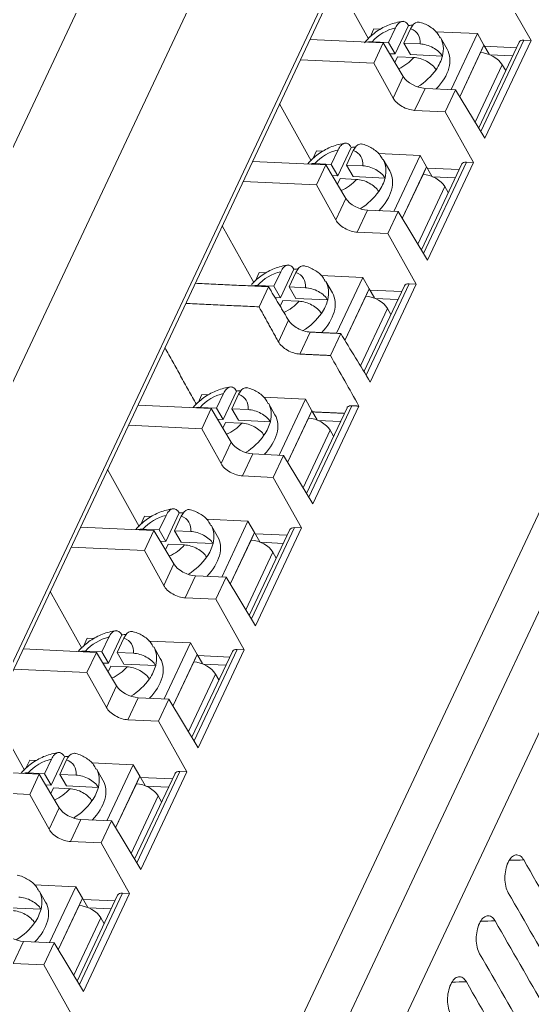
# Model space of a CAD drawing. Header units: millimetres. Extents: x -195 to 1349, y 148 to 750.
# Drawn here: x 699.24 to 722.33, y 649.12 to 693.53 of the extents above; entities that cross this region are included whole.
import ezdxf

# ---------------------------------------------------------------- set-up
doc = ezdxf.new("R2010")
doc.units = ezdxf.units.MM
doc.layers.get('0').update_dxf_attribs({"linetype": 'CONTINUOUS'})
for name, color, linetype, true_color in [('100', 7, 'CONTINUOUS', 0xffffff), ('3', 7, 'CONTINUOUS', 0xffffff), ('4', 7, 'CONTINUOUS', 0xffffff)]:
    doc.layers.add(name, color=color, linetype=linetype, true_color=true_color)

# ---------------------------------------------------------------- blocks, each defined once
blk = doc.blocks.new('gfhgfh')
at = {"layer": '100', "color": 7, "linetype": 'Continuous', "lineweight": 18}
for p, q in [((977.556, 630.778), (1111.468, 704.757)), ((988.422, 630.362), (1108.541, 696.72)), ((993.888, 625.71), (1110.473, 690.117)), ((1109.82, 689.509), (993.235, 625.103))]:
    blk.add_line(p, q, dxfattribs=at)
at = {"layer": '100', "color": 7, "linetype": 'Continuous', "lineweight": 13}
for p, q in [((1097.099, 682.482), (1096.659, 678.849)), ((1097.197, 678.175), (1093.965, 680.75)), ((1092.868, 680.145), (1096.101, 677.569)), ((1090.459, 678.813), (1090.019, 675.18)), ((1097.197, 678.175), (1096.101, 677.569)), ((1097.197, 678.175), (1097.004, 675.985)), ((1095.83, 675.337), (1096.101, 677.569)), ((1090.556, 674.506), (1087.324, 677.082)), ((1086.228, 676.476), (1089.46, 673.901)), ((1104.023, 673.409), (1104.389, 676.662)), ((1095.83, 675.337), (1097.004, 675.985)), ((1083.818, 675.145), (1083.378, 671.512)), ((1096.408, 674.062), (1097.606, 674.724)), ((1098.947, 673.656), (1097.606, 674.724)), ((1103.118, 673.56), (1101.717, 674.676)), ((1090.556, 674.506), (1089.46, 673.901)), ((1090.363, 672.317), (1090.556, 674.506)), ((1097.748, 672.993), (1096.408, 674.062)), ((1102.675, 673.315), (1101.675, 674.112)), ((1089.46, 673.901), (1089.19, 671.669)), ((1098.947, 673.656), (1097.748, 672.993)), ((1098.693, 670.465), (1098.947, 673.656)), ((1098.728, 670.913), (1103.705, 673.663)), ((1103.423, 673.728), (1098.747, 671.145)), ((1104.023, 673.409), (1103.705, 673.663)), ((1097.382, 669.741), (1097.748, 672.993)), ((1098.693, 670.465), (1104.023, 673.409)), ((1089.19, 671.669), (1090.363, 672.317)), ((1083.916, 670.838), (1082.82, 670.232)), ((1089.767, 670.393), (1090.966, 671.056)), ((1090.966, 671.056), (1092.307, 669.987)), ((1096.477, 669.891), (1095.076, 671.008)), ((1091.108, 669.325), (1089.767, 670.393)), ((1096.035, 669.647), (1095.035, 670.444)), ((1077.276, 667.169), (1074.043, 669.745)), ((1092.307, 669.987), (1091.108, 669.325)), ((1092.052, 666.796), (1092.307, 669.987)), ((1092.052, 666.796), (1097.382, 669.741)), ((1092.088, 667.245), (1097.065, 669.994)), ((1096.783, 670.06), (1092.107, 667.476)), ((1097.382, 669.741), (1097.065, 669.994)), ((1072.947, 669.139), (1076.179, 666.564)), ((1090.742, 666.072), (1091.108, 669.325)), ((1082.55, 668), (1083.723, 668.649)), ((1070.537, 667.808), (1070.098, 664.175)), ((1083.127, 666.725), (1084.325, 667.387)), ((1089.837, 666.223), (1088.436, 667.339)), ((1077.276, 667.169), (1076.179, 666.564)), ((1077.082, 664.98), (1077.276, 667.169)), ((1089.394, 665.978), (1088.394, 666.775)), ((1076.179, 666.564), (1075.909, 664.332)), ((1085.666, 666.319), (1084.468, 665.657)), ((1085.448, 663.576), (1090.424, 666.326)), ((1090.143, 666.391), (1085.466, 663.808)), ((1090.742, 666.072), (1090.424, 666.326)), ((985.145, 594.333), (1115.238, 666.202)), ((1070.635, 663.501), (1067.403, 666.077)), ((1085.412, 663.128), (1090.742, 666.072)), ((1066.307, 665.471), (1069.539, 662.895)), ((1075.909, 664.332), (1077.082, 664.98)), ((1063.897, 664.14), (1063.457, 660.506)), ((1070.635, 663.501), (1069.539, 662.895)), ((1070.635, 663.501), (1070.442, 661.312)), ((1076.486, 663.056), (1077.685, 663.719)), ((1077.685, 663.719), (1079.026, 662.65)), ((1069.539, 662.895), (1069.269, 660.664)), ((1077.827, 661.988), (1076.486, 663.056)), ((1082.754, 662.31), (1081.754, 663.107)), ((1060.762, 662.408), (1063.995, 659.832)), ((1079.026, 662.65), (1077.827, 661.988)), ((1078.771, 659.459), (1079.026, 662.65)), ((1078.771, 659.459), (1084.102, 662.404)), ((1078.807, 659.908), (1083.784, 662.657)), ((1083.502, 662.723), (1078.826, 660.14)), ((1062.898, 659.227), (1059.666, 661.802)), ((1077.461, 658.736), (1077.827, 661.988)), ((1069.269, 660.664), (1070.442, 661.312)), ((1057.256, 660.471), (1056.817, 656.838)), ((1063.995, 659.832), (1062.898, 659.227)), ((1063.995, 659.832), (1063.801, 657.643)), ((1069.846, 659.388), (1071.045, 660.05)), ((1072.385, 658.982), (1071.045, 660.05)), ((1076.556, 658.886), (1075.155, 660.002)), ((1062.898, 659.227), (1062.628, 656.995)), ((1069.846, 659.388), (1071.187, 658.32)), ((1076.862, 659.055), (1072.185, 656.471)), ((1076.113, 658.641), (1075.113, 659.438)), ((1054.122, 658.74), (1057.354, 656.164)), ((1072.385, 658.982), (1071.187, 658.32)), ((1072.131, 655.791), (1072.385, 658.982)), ((1072.131, 655.791), (1077.461, 658.736)), ((1072.167, 656.24), (1077.143, 658.989)), ((1077.461, 658.736), (1077.143, 658.989)), ((1056.258, 655.558), (1053.026, 658.134)), ((1070.821, 655.067), (1071.187, 658.32)), ((1062.628, 656.995), (1063.801, 657.643)), ((1063.205, 655.72), (1064.404, 656.382)), ((1064.404, 656.382), (1065.745, 655.313)), ((1069.916, 655.217), (1068.514, 656.334)), ((1057.354, 656.164), (1056.258, 655.558)), ((1057.161, 653.975), (1057.354, 656.164)), ((1064.546, 654.651), (1063.205, 655.72)), ((1069.473, 654.973), (1068.473, 655.77)), ((1056.258, 655.558), (1055.988, 653.327)), ((1065.745, 655.313), (1064.546, 654.651)), ((1065.49, 652.122), (1065.745, 655.313)), ((1065.526, 652.571), (1070.503, 655.32)), ((1070.221, 655.386), (1065.545, 652.803)), ((1070.821, 655.067), (1070.503, 655.32)), ((1064.18, 651.399), (1064.546, 654.651)), ((1065.49, 652.122), (1070.821, 655.067)), ((1055.988, 653.327), (1057.161, 653.975)), ((1056.565, 652.051), (1057.764, 652.713)), ((1057.764, 652.713), (1059.105, 651.645)), ((1063.275, 651.549), (1061.874, 652.666)), ((1057.906, 650.983), (1056.565, 652.051)), ((1062.833, 651.304), (1061.832, 652.101)), ((1059.105, 651.645), (1057.906, 650.983)), ((1058.85, 648.454), (1059.105, 651.645)), ((1058.85, 648.454), (1064.18, 651.399)), ((1058.886, 648.903), (1063.862, 651.652)), ((1063.581, 651.718), (1058.904, 649.134)), ((1064.18, 651.399), (1063.862, 651.652)), ((1057.54, 647.73), (1057.906, 650.983)), ((1049.925, 648.383), (1051.123, 649.045)), ((1051.123, 649.045), (1052.464, 647.976)), ((1056.635, 647.88), (1055.234, 648.997)), ((1051.265, 647.314), (1049.925, 648.383)), ((1052.464, 647.976), (1051.265, 647.314)), ((1052.21, 644.786), (1052.464, 647.976)), ((1052.245, 645.234), (1057.222, 647.983)), ((1056.94, 648.049), (1052.264, 645.466)), ((1056.192, 647.636), (1055.192, 648.433)), ((1057.54, 647.73), (1057.222, 647.983)), ((1052.21, 644.786), (1057.54, 647.73)), ((1050.899, 644.062), (1051.265, 647.314))]:
    blk.add_line(p, q, dxfattribs=at)
for centre, major_axis, ratio, start_param, end_param in [((1097.671, 675.454), (-0.492, 0.865), 0.526281, 0.650372, 2.221168), ((1096.498, 674.806), (0.47, -0.877), 0.54958, 3.80558, 5.376377), ((1103.66, 673.291), (0.235, -0.439), 0.54958, 2.234784, 3.148652), ((1091.03, 671.785), (-0.492, 0.865), 0.526281, 0.650372, 2.221168), ((1089.857, 671.137), (0.47, -0.877), 0.54958, 3.80558, 5.376377), ((1097.02, 669.622), (0.235, -0.439), 0.54958, 2.234784, 3.148652), ((1090.379, 665.954), (0.235, -0.439), 0.54958, 2.234784, 3.148652), ((1077.749, 664.448), (-0.492, 0.865), 0.526281, 0.650372, 2.221168), ((1076.576, 663.8), (0.47, -0.877), 0.54958, 3.80558, 5.376377), ((1071.109, 660.78), (-0.492, 0.865), 0.526281, 0.650372, 2.221168), ((1069.936, 660.132), (0.47, -0.877), 0.54958, 3.80558, 5.376377), ((1077.098, 658.617), (0.235, -0.439), 0.54958, 2.234784, 3.148652), ((1064.469, 657.112), (-0.492, 0.865), 0.526281, 0.650372, 2.221168), ((1063.295, 656.463), (0.47, -0.877), 0.54958, 3.80558, 5.376377), ((1070.458, 654.948), (0.235, -0.439), 0.54958, 2.234784, 3.148652), ((1057.828, 653.443), (-0.492, 0.865), 0.526281, 0.650372, 2.221168), ((1056.655, 652.795), (0.47, -0.877), 0.54958, 3.80558, 5.376377), ((1063.817, 651.28), (0.235, -0.439), 0.54958, 2.234784, 3.148652), ((1051.188, 649.775), (-0.492, 0.865), 0.526281, 0.650372, 2.221168), ((1057.177, 647.612), (0.235, -0.439), 0.54958, 2.234784, 3.148652)]:
    blk.add_ellipse(centre, major_axis=major_axis, ratio=ratio, start_param=start_param, end_param=end_param, dxfattribs=at)
for points, degree in [([(1083.916, 670.838), (1080.684, 673.413)], 1), ([(1079.587, 672.808), (1082.82, 670.232)], 1), ([(1076.738, 667.843), (1077.178, 671.477)], 1), ([(1083.916, 670.838), (1083.723, 668.649)], 1), ([(1082.82, 670.232), (1082.55, 668)], 1), ([(1084.325, 667.387), (1085.666, 666.319)], 1), ([(1083.127, 666.725), (1084.468, 665.657)], 1), ([(1085.412, 663.128), (1085.497, 664.191), (1085.581, 665.255), (1085.666, 666.319)], 3), ([(1084.102, 662.404), (1084.224, 663.488), (1084.346, 664.572), (1084.468, 665.657)], 3), ([(1083.197, 662.554), (1081.795, 663.671)], 1), ([(1084.102, 662.404), (1083.784, 662.657)], 1)]:
    blk.add_open_spline(points, degree=degree, dxfattribs=at)
for points, knots in [([(1083.723, 668.649), (1083.714, 668.552), (1083.723, 668.444), (1083.775, 668.214), (1083.817, 668.094), (1083.984, 667.745), (1084.149, 667.528), (1084.325, 667.387)], [0, 0, 0, 0, 0.25, 0.25, 0.5, 0.5, 1, 1, 1, 1]), ([(1083.127, 666.725), (1083.039, 666.795), (1082.954, 666.883), (1082.802, 667.087), (1082.735, 667.201), (1082.575, 667.554), (1082.526, 667.804), (1082.55, 668)], [0, 0, 0, 0, 0.25, 0.25, 0.5, 0.5, 1, 1, 1, 1]), ([(1083.784, 662.657), (1083.706, 662.72), (1083.626, 662.749), (1083.538, 662.739), (1083.519, 662.732), (1083.502, 662.723)], [0, 0, 0, 0, 0.762614, 0.762614, 1, 1, 1, 1])]:
    blk.add_open_spline(points, degree=3, knots=knots, dxfattribs=at)
at = {"layer": '3', "color": 7, "linetype": 'Continuous', "lineweight": 13}
for p, q in [((1097.243, 679.126), (1096.793, 678.877)), ((1097.545, 678.886), (1097.243, 679.126)), ((1096.742, 678.591), (1097.461, 678.018)), ((1098.252, 678.456), (1097.461, 678.018)), ((1098.935, 678.135), (1097.383, 677.278)), ((1097.461, 678.018), (1097.383, 677.278)), ((1098.131, 677.484), (1098.923, 677.921)), ((1097.383, 677.278), (1097.135, 677.476)), ((1098.131, 677.484), (1098.054, 676.744)), ((1098.131, 677.484), (1098.851, 676.911)), ((1097.085, 676.906), (1097.394, 677.077)), ((1098.113, 676.504), (1097.394, 677.077)), ((1101.802, 675.493), (1099.956, 676.964)), ((1099.464, 675.62), (1098.054, 676.744)), ((1099.908, 675.79), (1099.985, 676.531)), ((1099.908, 675.79), (1099.908, 675.79)), ((1090.602, 675.458), (1090.152, 675.209)), ((1090.904, 675.217), (1090.602, 675.458)), ((1101.802, 675.493), (1098.754, 673.809)), ((1101.725, 674.753), (1101.802, 675.493)), ((1090.102, 674.923), (1090.821, 674.35)), ((1091.612, 674.787), (1090.821, 674.35)), ((1101.725, 674.753), (1098.911, 673.198)), ((1101.725, 674.753), (1101.319, 674.528)), ((1101.725, 674.753), (1101.663, 674.16)), ((1092.294, 674.466), (1090.743, 673.609)), ((1090.821, 674.35), (1090.743, 673.609)), ((1091.491, 673.816), (1092.282, 674.253)), ((1098.911, 673.198), (1101.319, 674.528)), ((1090.743, 673.609), (1090.495, 673.807)), ((1091.491, 673.816), (1091.413, 673.075)), ((1091.491, 673.816), (1092.21, 673.243)), ((1090.444, 673.237), (1090.753, 673.408)), ((1091.472, 672.835), (1090.753, 673.408)), ((1092.823, 671.952), (1091.413, 673.075)), ((1095.162, 671.825), (1093.316, 673.296)), ((1101.912, 673.254), (1098.777, 671.522)), ((1101.872, 672.871), (1101.912, 673.254)), ((1093.267, 672.122), (1093.345, 672.862)), ((1083.962, 671.789), (1083.512, 671.541)), ((1084.264, 671.549), (1083.962, 671.789)), ((1095.162, 671.825), (1092.114, 670.141)), ((1093.267, 672.122), (1093.267, 672.122)), ((1095.084, 671.084), (1095.162, 671.825)), ((1083.461, 671.254), (1084.18, 670.682)), ((1085.654, 670.798), (1084.103, 669.941)), ((1084.18, 670.682), (1084.103, 669.941)), ((1084.971, 671.119), (1084.18, 670.682)), ((1095.084, 671.084), (1092.27, 669.53)), ((1092.27, 669.53), (1094.678, 670.86)), ((1095.084, 671.084), (1094.678, 670.86)), ((1095.084, 671.084), (1095.022, 670.492)), ((1084.103, 669.941), (1083.854, 670.139)), ((1084.851, 670.147), (1084.773, 669.407)), ((1084.851, 670.147), (1085.642, 670.584)), ((1084.851, 670.147), (1085.57, 669.574)), ((1083.804, 669.569), (1084.113, 669.74)), ((1084.832, 669.167), (1084.113, 669.74)), ((1088.521, 668.156), (1086.675, 669.627)), ((1095.271, 669.585), (1092.137, 667.853)), ((1095.231, 669.203), (1095.271, 669.585)), ((1086.183, 668.283), (1084.773, 669.407)), ((1086.627, 668.453), (1086.704, 669.194)), ((1086.627, 668.453), (1086.627, 668.453)), ((1077.322, 668.121), (1076.871, 667.872)), ((1077.624, 667.88), (1077.322, 668.121)), ((1088.521, 668.156), (1085.473, 666.472)), ((1088.444, 667.416), (1088.521, 668.156)), ((1076.821, 667.586), (1077.54, 667.013)), ((1078.331, 667.45), (1077.54, 667.013)), ((1088.444, 667.416), (1085.63, 665.861)), ((1088.444, 667.416), (1088.038, 667.191)), ((1088.444, 667.416), (1088.382, 666.823)), ((1079.013, 667.13), (1077.462, 666.273)), ((1077.54, 667.013), (1077.462, 666.273)), ((1078.21, 666.479), (1079.001, 666.916)), ((1085.63, 665.861), (1088.038, 667.191)), ((1077.462, 666.273), (1077.214, 666.47)), ((1078.21, 666.479), (1078.133, 665.738)), ((1078.21, 666.479), (1078.929, 665.906)), ((1077.164, 665.901), (1077.472, 666.071)), ((1078.191, 665.498), (1077.472, 666.071)), ((1079.542, 664.615), (1078.133, 665.738)), ((1081.881, 664.488), (1080.035, 665.959)), ((1088.631, 665.917), (1085.496, 664.185)), ((1088.591, 665.534), (1088.631, 665.917)), ((1079.986, 664.785), (1080.064, 665.525)), ((1079.986, 664.785), (1079.986, 664.785)), ((1070.681, 664.452), (1070.231, 664.204)), ((1070.983, 664.212), (1070.681, 664.452)), ((1081.881, 664.488), (1078.833, 662.804)), ((1081.803, 663.747), (1081.881, 664.488)), ((1070.18, 663.918), (1070.899, 663.345)), ((1072.373, 663.461), (1070.822, 662.604)), ((1071.691, 663.782), (1070.899, 663.345)), ((1081.803, 663.747), (1078.989, 662.193)), ((1078.989, 662.193), (1081.397, 663.523)), ((1081.803, 663.747), (1081.397, 663.523)), ((1081.803, 663.747), (1081.741, 663.155)), ((1070.899, 663.345), (1070.822, 662.604)), ((1071.57, 662.81), (1072.361, 663.247)), ((1070.523, 662.232), (1070.832, 662.403)), ((1070.822, 662.604), (1070.573, 662.802)), ((1071.551, 661.83), (1070.832, 662.403)), ((1071.57, 662.81), (1071.492, 662.07)), ((1071.57, 662.81), (1072.289, 662.237)), ((1072.902, 660.947), (1071.492, 662.07)), ((1073.346, 661.116), (1073.424, 661.857)), ((1075.24, 660.819), (1073.394, 662.29)), ((1081.99, 662.248), (1078.856, 660.516)), ((1081.95, 661.866), (1081.99, 662.248)), ((1064.041, 660.784), (1063.591, 660.535)), ((1064.343, 660.543), (1064.041, 660.784)), ((1075.24, 660.819), (1072.193, 659.136)), ((1073.346, 661.116), (1073.346, 661.116)), ((1075.163, 660.079), (1075.24, 660.819)), ((1063.54, 660.249), (1064.259, 659.676)), ((1065.05, 660.113), (1064.259, 659.676)), ((1065.732, 659.793), (1064.181, 658.936)), ((1064.259, 659.676), (1064.181, 658.936)), ((1064.929, 659.142), (1065.721, 659.579)), ((1075.163, 660.079), (1072.349, 658.524)), ((1072.349, 658.524), (1074.757, 659.855)), ((1075.163, 660.079), (1074.757, 659.855)), ((1075.163, 660.079), (1075.101, 659.486)), ((1064.181, 658.936), (1063.933, 659.133)), ((1064.929, 659.142), (1064.852, 658.401)), ((1064.929, 659.142), (1065.648, 658.569)), ((1063.883, 658.564), (1064.191, 658.734)), ((1064.911, 658.161), (1064.191, 658.734)), ((1068.6, 657.151), (1066.754, 658.622)), ((1075.35, 658.58), (1072.215, 656.848)), ((1075.31, 658.197), (1075.35, 658.58)), ((1066.261, 657.278), (1064.852, 658.401)), ((1066.706, 657.448), (1066.783, 658.188)), ((1066.706, 657.448), (1066.706, 657.448)), ((1057.4, 657.115), (1056.95, 656.867)), ((1057.702, 656.875), (1057.4, 657.115)), ((1068.6, 657.151), (1065.552, 655.467)), ((1068.522, 656.41), (1068.6, 657.151)), ((1056.899, 656.581), (1057.618, 656.008)), ((1058.41, 656.445), (1057.618, 656.008)), ((1068.522, 656.41), (1065.709, 654.856)), ((1068.522, 656.41), (1068.117, 656.186)), ((1068.522, 656.41), (1068.46, 655.818)), ((1059.092, 656.124), (1057.541, 655.267)), ((1057.618, 656.008), (1057.541, 655.267)), ((1058.289, 655.473), (1059.08, 655.911)), ((1065.709, 654.856), (1068.117, 656.186)), ((1057.541, 655.267), (1057.293, 655.465)), ((1058.289, 655.473), (1058.211, 654.733)), ((1058.289, 655.473), (1059.008, 654.9)), ((1057.242, 654.895), (1057.551, 655.066)), ((1058.27, 654.493), (1057.551, 655.066)), ((1059.621, 653.61), (1058.211, 654.733)), ((1061.96, 653.482), (1060.113, 654.953)), ((1068.71, 654.911), (1065.575, 653.18)), ((1068.669, 654.529), (1068.71, 654.911)), ((1060.065, 653.779), (1060.143, 654.52)), ((1061.96, 653.482), (1058.912, 651.799)), ((1060.065, 653.779), (1060.065, 653.78)), ((1061.882, 652.742), (1061.96, 653.482)), ((1061.882, 652.742), (1059.068, 651.187)), ((1059.068, 651.187), (1061.476, 652.518)), ((1061.882, 652.742), (1061.476, 652.518)), ((1061.882, 652.742), (1061.82, 652.149)), ((1055.319, 649.814), (1053.473, 651.285)), ((1062.069, 651.243), (1058.934, 649.511)), ((1062.029, 650.86), (1062.069, 651.243)), ((1052.981, 649.941), (1051.571, 651.064)), ((1053.425, 650.111), (1053.502, 650.852)), ((1053.425, 650.111), (1053.425, 650.111)), ((1055.319, 649.814), (1052.271, 648.13)), ((1055.242, 649.073), (1055.319, 649.814)), ((1055.242, 649.073), (1052.428, 647.519)), ((1055.242, 649.073), (1054.836, 648.849)), ((1055.242, 649.073), (1055.18, 648.481)), ((1052.428, 647.519), (1054.836, 648.849)), ((1055.429, 647.574), (1052.294, 645.843)), ((1055.389, 647.192), (1055.429, 647.574))]:
    blk.add_line(p, q, dxfattribs=at)
for centre, major_axis, ratio, start_param, end_param in [((1097.427, 677.547), (-1.641, 0.172), 0.667517, 4.256918, 5.211972), ((1097.427, 677.547), (-1.641, 0.172), 0.667517, 2.686121, 3.641176), ((1097.35, 676.807), (2.636, -0.276), 0.667517, 0.895796, 0.997271), ((1097.427, 677.547), (-1.641, 0.172), 0.667517, 1.408288, 2.07038), ((1097.35, 676.807), (2.636, -0.276), 0.667517, 5.70966, 6.283186), ((1097.272, 676.066), (2.636, -0.276), 0.667517, 5.099753, 6.283185), ((1097.35, 676.807), (2.636, -0.276), 0.667517, 4.770143, 5.330026), ((1097.35, 676.807), (2.636, -0.276), 0.667517, 5.330026, 5.70966), ((1090.787, 673.879), (-1.641, 0.172), 0.667517, 4.256918, 5.211972), ((1090.787, 673.879), (-1.641, 0.172), 0.667517, 2.686121, 3.641176), ((1090.709, 673.138), (2.636, -0.276), 0.667517, 0.895796, 0.997271), ((1101.241, 673.788), (-0.484, 0.875), 0.537992, 3.798505, 5.369301), ((1090.787, 673.879), (-1.641, 0.172), 0.667517, 1.408288, 2.07038), ((1090.709, 673.138), (2.636, -0.276), 0.667517, 5.70966, 6.283186), ((1090.632, 672.398), (2.636, -0.276), 0.667517, 5.099753, 6.283185), ((1090.709, 673.138), (2.636, -0.276), 0.667517, 5.330026, 5.70966), ((1084.146, 670.211), (-1.641, 0.172), 0.667517, 4.256918, 5.211972), ((1090.709, 673.138), (2.636, -0.276), 0.667517, 4.770143, 5.330026), ((1084.069, 669.47), (2.636, -0.276), 0.667517, 0.895796, 0.997271), ((1094.601, 670.119), (-0.484, 0.875), 0.537992, 3.798505, 5.369301), ((1084.146, 670.211), (-1.641, 0.172), 0.667517, 2.686121, 3.641176), ((1084.146, 670.211), (-1.641, 0.172), 0.667517, 1.404468, 2.07038), ((1084.069, 669.47), (2.636, -0.276), 0.667517, 5.70966, 6.283186), ((1083.991, 668.729), (2.636, -0.276), 0.667517, 5.097201, 6.283185), ((1084.069, 669.47), (2.636, -0.276), 0.667517, 4.761898, 5.330026), ((1084.069, 669.47), (2.636, -0.276), 0.667517, 5.330026, 5.70966), ((1077.506, 666.542), (-1.641, 0.172), 0.667517, 4.256918, 5.211972), ((1077.506, 666.542), (-1.641, 0.172), 0.667517, 2.686121, 3.641176), ((1077.428, 665.802), (2.636, -0.276), 0.667517, 0.895796, 0.997271), ((1087.96, 666.451), (-0.484, 0.875), 0.537992, 3.798505, 5.369301), ((1077.506, 666.542), (-1.641, 0.172), 0.667517, 1.408288, 2.07038), ((1077.428, 665.802), (2.636, -0.276), 0.667517, 5.70966, 6.283186), ((1077.351, 665.061), (2.636, -0.276), 0.667517, 5.099753, 6.283185), ((1077.428, 665.802), (2.636, -0.276), 0.667517, 5.330026, 5.70966), ((1070.866, 662.874), (-1.641, 0.172), 0.667517, 4.256918, 5.211972), ((1077.428, 665.802), (2.636, -0.276), 0.667517, 4.770143, 5.330026), ((1070.788, 662.133), (2.636, -0.276), 0.667517, 0.895796, 0.997271), ((1081.32, 662.782), (-0.484, 0.875), 0.537992, 3.798505, 5.369301), ((1070.866, 662.874), (-1.641, 0.172), 0.667517, 2.686121, 3.641176), ((1070.866, 662.874), (-1.641, 0.172), 0.667517, 1.408288, 2.07038), ((1070.788, 662.133), (2.636, -0.276), 0.667517, 5.70966, 6.283186), ((1070.71, 661.393), (2.636, -0.276), 0.667517, 5.099753, 6.283185), ((1070.788, 662.133), (2.636, -0.276), 0.667517, 5.330026, 5.70966), ((1064.225, 659.205), (-1.641, 0.172), 0.667517, 4.256918, 5.211972), ((1070.788, 662.133), (2.636, -0.276), 0.667517, 4.770143, 5.330026), ((1064.225, 659.205), (-1.641, 0.172), 0.667517, 2.686121, 3.641176), ((1064.148, 658.465), (2.636, -0.276), 0.667517, 0.895796, 0.997271), ((1074.679, 659.114), (-0.484, 0.875), 0.537992, 3.798505, 5.369301), ((1064.225, 659.205), (-1.641, 0.172), 0.667517, 1.408288, 2.07038), ((1064.148, 658.465), (2.636, -0.276), 0.667517, 5.70966, 6.283186), ((1064.07, 657.724), (2.636, -0.276), 0.667517, 5.099753, 6.283185), ((1064.148, 658.465), (2.636, -0.276), 0.667517, 4.770143, 5.330026), ((1064.148, 658.465), (2.636, -0.276), 0.667517, 5.330026, 5.70966), ((1057.585, 655.537), (-1.641, 0.172), 0.667517, 4.256918, 5.211972), ((1057.585, 655.537), (-1.641, 0.172), 0.667517, 2.686121, 3.641176), ((1057.507, 654.796), (2.636, -0.276), 0.667517, 0.895796, 0.997271), ((1068.039, 655.446), (-0.484, 0.875), 0.537992, 3.798505, 5.369301), ((1057.585, 655.537), (-1.641, 0.172), 0.667517, 1.408288, 2.07038), ((1057.507, 654.796), (2.636, -0.276), 0.667517, 5.70966, 6.283186), ((1057.43, 654.056), (2.636, -0.276), 0.667517, 5.099753, 6.283185), ((1057.507, 654.796), (2.636, -0.276), 0.667517, 5.330026, 5.70966), ((1057.507, 654.796), (2.636, -0.276), 0.667517, 4.770143, 5.330026), ((1061.399, 651.777), (-0.484, 0.875), 0.537992, 3.798505, 5.369301), ((1050.867, 651.128), (2.636, -0.276), 0.667517, 5.70966, 6.283186), ((1050.789, 650.387), (2.636, -0.276), 0.667517, 5.099753, 6.283185), ((1050.867, 651.128), (2.636, -0.276), 0.667517, 5.330026, 5.70966), ((1050.867, 651.128), (2.636, -0.276), 0.667517, 4.770143, 5.330026), ((1054.758, 648.109), (-0.484, 0.875), 0.537992, 3.798505, 5.369301)]:
    blk.add_ellipse(centre, major_axis=major_axis, ratio=ratio, start_param=start_param, end_param=end_param, dxfattribs=at)
for points, knots in [([(1098.84, 678.498), (1098.712, 678.57), (1098.353, 678.741), (1097.695, 678.912), (1096.968, 678.931), (1096.532, 678.851), (1096.35, 678.801)], [0, 0, 0, 0, 0.175356, 0.474122, 0.776535, 1, 1, 1, 1]), ([(1098.252, 678.456), (1098.351, 678.51), (1098.447, 678.546), (1098.622, 678.575), (1098.701, 678.568), (1098.828, 678.51), (1098.877, 678.459), (1098.935, 678.321), (1098.945, 678.234), (1098.935, 678.135)], [0, 0, 0, 0, 0.25, 0.25, 0.5, 0.5, 0.75, 0.75, 1, 1, 1, 1]), ([(1099.529, 677.933), (1099.503, 677.964), (1099.472, 677.988), (1099.306, 678.063), (1099.12, 678.03), (1098.923, 677.921)], [0, 0, 0, 0, 0.223489, 0.223489, 1, 1, 1, 1]), ([(1099.954, 676.528), (1099.977, 676.623), (1100.021, 676.92), (1099.87, 677.441), (1099.651, 677.796), (1099.5, 677.967)], [0, 0, 0, 0, 0.184636, 0.582641, 1, 1, 1, 1]), ([(1099.464, 675.62), (1099.474, 675.72), (1099.466, 675.833), (1099.414, 676.069), (1099.371, 676.194), (1099.257, 676.432), (1099.185, 676.547), (1099.027, 676.751), (1098.94, 676.84), (1098.851, 676.911)], [0, 0, 0, 0, 0.25, 0.25, 0.5, 0.5, 0.75, 0.75, 1, 1, 1, 1]), ([(1098.726, 675.213), (1098.736, 675.312), (1098.728, 675.424), (1098.676, 675.662), (1098.633, 675.786), (1098.518, 676.025), (1098.448, 676.139), (1098.288, 676.344), (1098.202, 676.432), (1098.113, 676.504)], [0, 0, 0, 0, 0.25, 0.25, 0.5, 0.5, 0.75, 0.75, 1, 1, 1, 1]), ([(1092.2, 674.829), (1092.071, 674.902), (1091.712, 675.073), (1091.054, 675.243), (1090.35, 675.262), (1089.934, 675.19), (1089.772, 675.149)], [0, 0, 0, 0, 0.17992, 0.48646, 0.796742, 1, 1, 1, 1]), ([(1091.612, 674.787), (1091.71, 674.841), (1091.806, 674.878), (1091.981, 674.906), (1092.06, 674.899), (1092.187, 674.842), (1092.236, 674.79), (1092.295, 674.652), (1092.305, 674.565), (1092.294, 674.466)], [0, 0, 0, 0, 0.25, 0.25, 0.5, 0.5, 0.75, 0.75, 1, 1, 1, 1]), ([(1092.888, 674.264), (1092.863, 674.295), (1092.831, 674.319), (1092.666, 674.395), (1092.479, 674.362), (1092.282, 674.253)], [0, 0, 0, 0, 0.223489, 0.223489, 1, 1, 1, 1]), ([(1093.313, 672.86), (1093.337, 672.955), (1093.381, 673.252), (1093.229, 673.772), (1093.011, 674.128), (1092.86, 674.299)], [0, 0, 0, 0, 0.184636, 0.582641, 1, 1, 1, 1]), ([(1092.823, 671.952), (1092.834, 672.051), (1092.825, 672.164), (1092.774, 672.401), (1092.73, 672.525), (1092.616, 672.763), (1092.545, 672.879), (1092.387, 673.082), (1092.299, 673.172), (1092.21, 673.243)], [0, 0, 0, 0, 0.25, 0.25, 0.5, 0.5, 0.75, 0.75, 1, 1, 1, 1]), ([(1092.085, 671.544), (1092.096, 671.643), (1092.088, 671.756), (1092.036, 671.994), (1091.993, 672.117), (1091.878, 672.357), (1091.807, 672.471), (1091.648, 672.676), (1091.562, 672.764), (1091.472, 672.835)], [0, 0, 0, 0, 0.25, 0.25, 0.5, 0.5, 0.75, 0.75, 1, 1, 1, 1]), ([(1085.56, 671.161), (1085.431, 671.233), (1085.072, 671.404), (1084.414, 671.575), (1083.739, 671.593), (1083.35, 671.531), (1083.215, 671.501)], [0, 0, 0, 0, 0.186413, 0.504017, 0.825498, 1, 1, 1, 1]), ([(1084.971, 671.119), (1085.07, 671.173), (1085.166, 671.209), (1085.341, 671.238), (1085.42, 671.231), (1085.547, 671.173), (1085.596, 671.122), (1085.654, 670.984), (1085.664, 670.897), (1085.654, 670.798)], [0, 0, 0, 0, 0.25, 0.25, 0.5, 0.5, 0.75, 0.75, 1, 1, 1, 1]), ([(1086.248, 670.596), (1086.222, 670.627), (1086.191, 670.651), (1086.025, 670.726), (1085.839, 670.693), (1085.642, 670.584)], [0, 0, 0, 0, 0.223489, 0.223489, 1, 1, 1, 1]), ([(1086.673, 669.191), (1086.697, 669.286), (1086.74, 669.583), (1086.589, 670.104), (1086.37, 670.459), (1086.219, 670.63)], [0, 0, 0, 0, 0.184636, 0.582641, 1, 1, 1, 1]), ([(1086.183, 668.283), (1086.193, 668.383), (1086.185, 668.496), (1086.133, 668.732), (1086.09, 668.857), (1085.976, 669.095), (1085.904, 669.21), (1085.746, 669.414), (1085.659, 669.503), (1085.57, 669.574)], [0, 0, 0, 0, 0.25, 0.25, 0.5, 0.5, 0.75, 0.75, 1, 1, 1, 1]), ([(1085.445, 667.876), (1085.455, 667.975), (1085.447, 668.087), (1085.395, 668.325), (1085.352, 668.449), (1085.237, 668.688), (1085.167, 668.802), (1085.007, 669.007), (1084.922, 669.095), (1084.832, 669.167)], [0, 0, 0, 0, 0.25, 0.25, 0.5, 0.5, 0.75, 0.75, 1, 1, 1, 1]), ([(1078.919, 667.492), (1078.79, 667.565), (1078.431, 667.736), (1077.774, 667.906), (1077.069, 667.925), (1076.653, 667.854), (1076.491, 667.812)], [0, 0, 0, 0, 0.17992, 0.48646, 0.796742, 1, 1, 1, 1]), ([(1078.331, 667.45), (1078.429, 667.505), (1078.526, 667.541), (1078.7, 667.57), (1078.78, 667.562), (1078.906, 667.505), (1078.955, 667.453), (1079.014, 667.316), (1079.024, 667.228), (1079.013, 667.13)], [0, 0, 0, 0, 0.25, 0.25, 0.5, 0.5, 0.75, 0.75, 1, 1, 1, 1]), ([(1079.608, 666.927), (1079.582, 666.958), (1079.55, 666.982), (1079.385, 667.058), (1079.198, 667.025), (1079.001, 666.916)], [0, 0, 0, 0, 0.223489, 0.223489, 1, 1, 1, 1]), ([(1080.033, 665.523), (1080.056, 665.618), (1080.1, 665.915), (1079.949, 666.435), (1079.73, 666.791), (1079.579, 666.962)], [0, 0, 0, 0, 0.184636, 0.582641, 1, 1, 1, 1]), ([(1079.542, 664.615), (1079.553, 664.714), (1079.544, 664.827), (1079.493, 665.064), (1079.449, 665.188), (1079.335, 665.426), (1079.264, 665.542), (1079.106, 665.745), (1079.018, 665.835), (1078.929, 665.906)], [0, 0, 0, 0, 0.25, 0.25, 0.5, 0.5, 0.75, 0.75, 1, 1, 1, 1]), ([(1078.804, 664.207), (1078.815, 664.306), (1078.807, 664.419), (1078.755, 664.657), (1078.712, 664.781), (1078.597, 665.02), (1078.526, 665.134), (1078.367, 665.339), (1078.281, 665.427), (1078.191, 665.498)], [0, 0, 0, 0, 0.25, 0.25, 0.5, 0.5, 0.75, 0.75, 1, 1, 1, 1]), ([(1072.279, 663.824), (1072.15, 663.896), (1071.791, 664.067), (1071.133, 664.238), (1070.429, 664.256), (1070.013, 664.185), (1069.851, 664.144)], [0, 0, 0, 0, 0.17992, 0.48646, 0.796742, 1, 1, 1, 1]), ([(1071.691, 663.782), (1071.789, 663.836), (1071.885, 663.872), (1072.06, 663.901), (1072.139, 663.894), (1072.266, 663.836), (1072.315, 663.785), (1072.373, 663.647), (1072.383, 663.56), (1072.373, 663.461)], [0, 0, 0, 0, 0.25, 0.25, 0.5, 0.5, 0.75, 0.75, 1, 1, 1, 1]), ([(1072.967, 663.259), (1072.941, 663.29), (1072.91, 663.314), (1072.744, 663.389), (1072.558, 663.356), (1072.361, 663.247)], [0, 0, 0, 0, 0.223489, 0.223489, 1, 1, 1, 1]), ([(1073.392, 661.854), (1073.416, 661.95), (1073.459, 662.247), (1073.308, 662.767), (1073.089, 663.123), (1072.938, 663.293)], [0, 0, 0, 0, 0.184636, 0.582641, 1, 1, 1, 1]), ([(1072.164, 660.539), (1072.174, 660.638), (1072.166, 660.75), (1072.115, 660.989), (1072.071, 661.112), (1071.957, 661.351), (1071.886, 661.465), (1071.727, 661.671), (1071.641, 661.758), (1071.551, 661.83)], [0, 0, 0, 0, 0.25, 0.25, 0.5, 0.5, 0.75, 0.75, 1, 1, 1, 1]), ([(1072.902, 660.947), (1072.912, 661.046), (1072.904, 661.159), (1072.853, 661.396), (1072.809, 661.52), (1072.695, 661.758), (1072.624, 661.873), (1072.466, 662.077), (1072.378, 662.166), (1072.289, 662.237)], [0, 0, 0, 0, 0.25, 0.25, 0.5, 0.5, 0.75, 0.75, 1, 1, 1, 1]), ([(1065.638, 660.155), (1065.51, 660.228), (1065.15, 660.399), (1064.493, 660.569), (1063.788, 660.588), (1063.372, 660.517), (1063.21, 660.475)], [0, 0, 0, 0, 0.17992, 0.48646, 0.796742, 1, 1, 1, 1]), ([(1065.05, 660.113), (1065.149, 660.168), (1065.245, 660.204), (1065.42, 660.233), (1065.499, 660.225), (1065.626, 660.168), (1065.674, 660.117), (1065.733, 659.979), (1065.743, 659.891), (1065.732, 659.793)], [0, 0, 0, 0, 0.25, 0.25, 0.5, 0.5, 0.75, 0.75, 1, 1, 1, 1]), ([(1066.327, 659.591), (1066.301, 659.621), (1066.269, 659.646), (1066.104, 659.721), (1065.918, 659.688), (1065.721, 659.579)], [0, 0, 0, 0, 0.223489, 0.223489, 1, 1, 1, 1]), ([(1066.752, 658.186), (1066.775, 658.281), (1066.819, 658.578), (1066.668, 659.099), (1066.449, 659.454), (1066.298, 659.625)], [0, 0, 0, 0, 0.184636, 0.582641, 1, 1, 1, 1]), ([(1066.261, 657.278), (1066.272, 657.377), (1066.264, 657.49), (1066.212, 657.727), (1066.169, 657.851), (1066.055, 658.089), (1065.983, 658.205), (1065.825, 658.408), (1065.738, 658.498), (1065.648, 658.569)], [0, 0, 0, 0, 0.25, 0.25, 0.5, 0.5, 0.75, 0.75, 1, 1, 1, 1]), ([(1065.524, 656.87), (1065.534, 656.97), (1065.526, 657.082), (1065.474, 657.32), (1065.431, 657.444), (1065.316, 657.683), (1065.246, 657.797), (1065.086, 658.002), (1065, 658.09), (1064.911, 658.161)], [0, 0, 0, 0, 0.25, 0.25, 0.5, 0.5, 0.75, 0.75, 1, 1, 1, 1]), ([(1058.998, 656.487), (1058.869, 656.56), (1058.51, 656.73), (1057.852, 656.901), (1057.148, 656.92), (1056.732, 656.848), (1056.57, 656.807)], [0, 0, 0, 0, 0.17992, 0.48646, 0.796742, 1, 1, 1, 1]), ([(1058.41, 656.445), (1058.508, 656.499), (1058.604, 656.535), (1058.779, 656.564), (1058.858, 656.557), (1058.985, 656.499), (1059.034, 656.448), (1059.092, 656.31), (1059.102, 656.223), (1059.092, 656.124)], [0, 0, 0, 0, 0.25, 0.25, 0.5, 0.5, 0.75, 0.75, 1, 1, 1, 1]), ([(1059.686, 655.922), (1059.661, 655.953), (1059.629, 655.977), (1059.463, 656.052), (1059.277, 656.019), (1059.08, 655.911)], [0, 0, 0, 0, 0.223489, 0.223489, 1, 1, 1, 1]), ([(1060.111, 654.517), (1060.135, 654.613), (1060.178, 654.91), (1060.027, 655.43), (1059.808, 655.786), (1059.657, 655.957)], [0, 0, 0, 0, 0.184636, 0.582641, 1, 1, 1, 1]), ([(1059.621, 653.61), (1059.631, 653.709), (1059.623, 653.822), (1059.572, 654.059), (1059.528, 654.183), (1059.414, 654.421), (1059.343, 654.536), (1059.185, 654.74), (1059.097, 654.829), (1059.008, 654.9)], [0, 0, 0, 0, 0.25, 0.25, 0.5, 0.5, 0.75, 0.75, 1, 1, 1, 1]), ([(1058.883, 653.202), (1058.893, 653.301), (1058.885, 653.413), (1058.834, 653.652), (1058.79, 653.775), (1058.676, 654.014), (1058.605, 654.128), (1058.446, 654.334), (1058.36, 654.421), (1058.27, 654.493)], [0, 0, 0, 0, 0.25, 0.25, 0.5, 0.5, 0.75, 0.75, 1, 1, 1, 1]), ([(1053.471, 650.849), (1053.494, 650.944), (1053.538, 651.241), (1053.387, 651.762), (1053.168, 652.117), (1053.017, 652.288)], [0, 0, 0, 0, 0.184636, 0.582641, 1, 1, 1, 1]), ([(1052.981, 649.941), (1052.991, 650.041), (1052.983, 650.154), (1052.931, 650.39), (1052.888, 650.515), (1052.774, 650.752), (1052.702, 650.868), (1052.544, 651.071), (1052.457, 651.161), (1052.368, 651.232)], [0, 0, 0, 0, 0.25, 0.25, 0.5, 0.5, 0.75, 0.75, 1, 1, 1, 1]), ([(1052.243, 649.534), (1052.253, 649.633), (1052.245, 649.745), (1052.193, 649.983), (1052.15, 650.107), (1052.035, 650.346), (1051.965, 650.46), (1051.805, 650.665), (1051.719, 650.753), (1051.63, 650.824)], [0, 0, 0, 0, 0.25, 0.25, 0.5, 0.5, 0.75, 0.75, 1, 1, 1, 1])]:
    blk.add_open_spline(points, degree=3, knots=knots, dxfattribs=at)
for points in [[(1096.742, 678.591), (1096.661, 678.656), (1096.579, 678.705), (1096.5, 678.736)], [(1090.102, 674.923), (1090.021, 674.987), (1089.938, 675.037), (1089.859, 675.068)], [(1083.461, 671.254), (1083.38, 671.319), (1083.298, 671.368), (1083.219, 671.4)], [(1076.821, 667.586), (1076.74, 667.65), (1076.658, 667.7), (1076.578, 667.731)], [(1070.18, 663.918), (1070.1, 663.982), (1070.017, 664.031), (1069.938, 664.063)], [(1063.54, 660.249), (1063.459, 660.313), (1063.377, 660.363), (1063.297, 660.394)], [(1056.899, 656.581), (1056.819, 656.645), (1056.736, 656.695), (1056.657, 656.726)]]:
    blk.add_open_spline(points, degree=3, dxfattribs=at)
at = {"layer": '4', "color": 7, "linetype": 'Continuous', "lineweight": 18}
for p, q in [((1115.06, 663.411), (984.91, 591.511)), ((1105.82, 654.978), (993.41, 592.878))]:
    blk.add_line(p, q, dxfattribs=at)
for points, knots in [([(1076.626, 636.253), (1076.639, 636.371), (1076.628, 636.475), (1076.561, 636.642), (1076.505, 636.705), (1076.358, 636.779), (1076.265, 636.791), (1076.06, 636.762), (1075.945, 636.72), (1075.712, 636.592), (1075.593, 636.504), (1075.367, 636.295), (1075.262, 636.175), (1075.078, 635.916), (1075.002, 635.781), (1074.889, 635.515), (1074.854, 635.385), (1074.841, 635.267)], [0, 0, 0, 0, 0.125, 0.125, 0.25, 0.25, 0.375, 0.375, 0.5, 0.5, 0.625, 0.625, 0.75, 0.75, 0.875, 0.875, 1, 1, 1, 1]), ([(1076.626, 636.253), (1076.429, 634.369), (1076.231, 632.484), (1075.899, 629.317), (1075.765, 628.034), (1075.522, 625.715), (1075.413, 624.679), (1075.305, 623.643)], [0, 0, 0, 0, 0.448302, 0.448302, 0.753513, 0.753513, 1, 1, 1, 1]), ([(1074.841, 635.267), (1074.644, 633.383), (1074.446, 631.498), (1074.114, 628.331), (1073.98, 627.048), (1073.737, 624.729), (1073.628, 623.693), (1073.52, 622.657)], [0, 0, 0, 0, 0.448302, 0.448302, 0.753513, 0.753513, 1, 1, 1, 1]), ([(1073.306, 634.419), (1073.318, 634.537), (1073.307, 634.64), (1073.241, 634.808), (1073.185, 634.871), (1073.037, 634.945), (1072.945, 634.957), (1072.739, 634.927), (1072.624, 634.886), (1072.392, 634.758), (1072.272, 634.67), (1072.047, 634.461), (1071.941, 634.341), (1071.757, 634.082), (1071.681, 633.947), (1071.569, 633.68), (1071.533, 633.551), (1071.521, 633.433)], [0, 0, 0, 0, 0.125, 0.125, 0.25, 0.25, 0.375, 0.375, 0.5, 0.5, 0.625, 0.625, 0.75, 0.75, 0.875, 0.875, 1, 1, 1, 1]), ([(1073.306, 634.419), (1073.109, 632.534), (1072.911, 630.65), (1072.579, 627.483), (1072.445, 626.2), (1072.202, 623.881), (1072.093, 622.845), (1071.984, 621.808)], [0, 0, 0, 0, 0.448302, 0.448302, 0.753513, 0.753513, 1, 1, 1, 1]), ([(1069.986, 632.585), (1069.998, 632.703), (1069.987, 632.806), (1069.92, 632.974), (1069.864, 633.036), (1069.717, 633.111), (1069.624, 633.122), (1069.419, 633.093), (1069.304, 633.052), (1069.071, 632.923), (1068.952, 632.836), (1068.726, 632.627), (1068.621, 632.507), (1068.437, 632.247), (1068.361, 632.113), (1068.249, 631.846), (1068.213, 631.717), (1068.201, 631.598)], [0, 0, 0, 0, 0.125, 0.125, 0.25, 0.25, 0.375, 0.375, 0.5, 0.5, 0.625, 0.625, 0.75, 0.75, 0.875, 0.875, 1, 1, 1, 1]), ([(1071.521, 633.433), (1071.324, 631.548), (1071.126, 629.664), (1070.794, 626.497), (1070.66, 625.214), (1070.417, 622.895), (1070.308, 621.859), (1070.2, 620.822)], [0, 0, 0, 0, 0.448302, 0.448302, 0.753513, 0.753513, 1, 1, 1, 1]), ([(1069.986, 632.585), (1069.788, 630.7), (1069.591, 628.816), (1069.259, 625.648), (1069.124, 624.365), (1068.881, 622.046), (1068.773, 621.01), (1068.664, 619.974)], [0, 0, 0, 0, 0.448302, 0.448302, 0.753513, 0.753513, 1, 1, 1, 1]), ([(1101.883, 618.796), (1085.848, 609.938), (1069.813, 601.079), (1032.343, 580.379), (1010.908, 568.538), (989.472, 556.696)], [0, 0, 0, 0, 0.427938, 0.427938, 1, 1, 1, 1])]:
    blk.add_open_spline(points, degree=3, knots=knots, dxfattribs=at)
at = {"layer": '4', "color": 7, "linetype": 'Continuous', "lineweight": 13}
for points in [[(1076.626, 636.253), (1076.407, 636.407), (1076.187, 636.561), (1075.967, 636.715)], [(1073.306, 634.419), (1073.086, 634.573), (1072.866, 634.727), (1072.647, 634.881)], [(1069.986, 632.585), (1069.766, 632.738), (1069.546, 632.892), (1069.326, 633.046)]]:
    blk.add_open_spline(points, degree=3, dxfattribs=at)

msp = doc.modelspace()

# ---------------------------------------------------------------- block references
at = {"lineweight": 18, "xscale": 0.8, "yscale": 0.8, "zscale": 0.8, "rotation": 35.89275557312439}
msp.add_blockref('gfhgfh', (322.601, -261.639), dxfattribs=at)

doc.saveas('drawing.dxf')
